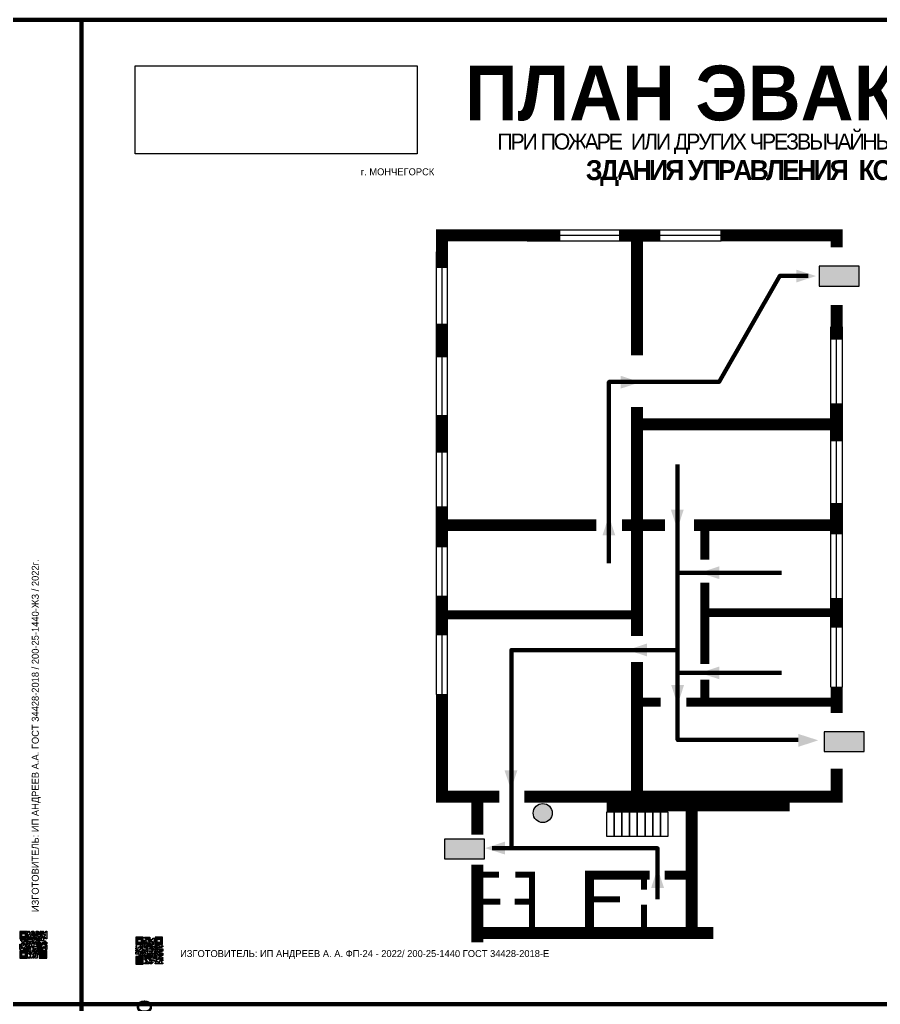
# Model space of a CAD drawing. Header units: millimetres. Extents: x 13810 to 67229, y 12374 to 21950.
# Drawn here: x 25852.4 to 26197.6, y 20267.8 to 20662.8 of the extents above; entities that cross this region are included whole.
import ezdxf

# ---------------------------------------------------------------- set-up
doc = ezdxf.new("R2010")
doc.units = ezdxf.units.MM
doc.layers.add('План_Штампы', color=7, linetype='Continuous')
doc.styles.add('обычный', font='arial.ttf')
picture_1 = doc.add_image_def('image1.jpg', size_in_pixel=(337, 105))

# ---------------------------------------------------------------- blocks, each defined once
blk = doc.blocks.new('QR')
at = {"lineweight": 0}
h = blk.add_hatch(color=256, dxfattribs=at)
h.dxf.hatch_style = 1
h.paths.add_polyline_path([(9241.16, 2687.38), (9242.01, 2687.38), (9242.01, 2687.83), (9241.59, 2687.83), (9241.59, 2688.68), (9239.45, 2688.68), (9239.45, 2688.25), (9239.86, 2688.25), (9239.86, 2687.83), (9240.29, 2687.83), (9240.29, 2688.25), (9241.16, 2688.25), (9241.16, 2687.83), (9240.29, 2687.83), (9240.29, 2687.38), (9239.45, 2687.38), (9239.45, 2685.22), (9238.57, 2685.22), (9238.57, 2684.8), (9239.02, 2684.8), (9239.02, 2684.37), (9238.13, 2684.37), (9238.13, 2683.92), (9239.02, 2683.92), (9239.02, 2683.5), (9239.44, 2683.5), (9239.44, 2682.64), (9239.87, 2682.64), (9239.87, 2682.18), (9239.44, 2682.18), (9239.44, 2682.64), (9238.13, 2682.64), (9238.13, 2681.76), (9237.71, 2681.76), (9237.71, 2682.64), (9238.13, 2682.64), (9238.13, 2683.07), (9237.27, 2683.07), (9237.27, 2683.51), (9237.71, 2683.51), (9237.71, 2684.37), (9238.13, 2684.37), (9238.13, 2685.22), (9237.71, 2685.22), (9237.71, 2684.8), (9237.28, 2684.8), (9237.28, 2684.38), (9235.98, 2684.38), (9235.98, 2683.92), (9236.4, 2683.92), (9236.4, 2683.49), (9236.84, 2683.49), (9236.84, 2683.07), (9236.4, 2683.07), (9236.4, 2682.64), (9235.98, 2682.64), (9235.98, 2681.76), (9237.29, 2681.76), (9237.29, 2681.33), (9239.43, 2681.33), (9239.43, 2681.76), (9240.74, 2681.76), (9240.74, 2683.05), (9239.87, 2683.05), (9239.87, 2683.5), (9240.29, 2683.5), (9240.29, 2683.91), (9240.74, 2683.91), (9240.74, 2684.81), (9240.29, 2684.81), (9240.29, 2684.79), (9240.29, 2684.37), (9239.45, 2684.37), (9239.45, 2684.8), (9239.87, 2684.8), (9239.87, 2685.21), (9240.74, 2685.21), (9240.74, 2686.1), (9240.29, 2686.1), (9240.29, 2685.64), (9239.86, 2685.64), (9239.86, 2686.95), (9240.29, 2686.95), (9240.29, 2686.52), (9240.74, 2686.52), (9240.74, 2686.1), (9241.16, 2686.1), (9241.16, 2686.53), (9241.59, 2686.53), (9241.59, 2686.1), (9242.02, 2686.1), (9242.02, 2685.21), (9241.59, 2685.21), (9241.59, 2686.1), (9241.16, 2686.1), (9241.16, 2685.21), (9240.74, 2685.21), (9240.74, 2684.81), (9242.89, 2684.81), (9242.89, 2685.22), (9242.47, 2685.22), (9242.47, 2686.11), (9242.89, 2686.11), (9242.89, 2686.52), (9242.46, 2686.52), (9242.46, 2686.95), (9242.89, 2686.95), (9242.89, 2686.52), (9243.32, 2686.52), (9243.32, 2688.26), (9242.9, 2688.26), (9242.9, 2687.83), (9242.47, 2687.83), (9242.47, 2687.38), (9242.01, 2687.38), (9242.01, 2686.94), (9241.16, 2686.94)])
h.paths.add_polyline_path([(9239.02, 2682.18), (9239.02, 2681.76), (9238.54, 2681.76), (9238.54, 2682.18)], flags=16)
h.paths.add_polyline_path([(9237.27, 2682.65), (9237.27, 2682.19), (9236.83, 2682.19), (9236.83, 2682.65)], flags=16)
h = blk.add_hatch(color=256, dxfattribs=at)
h.dxf.hatch_style = 1
h.paths.add_polyline_path([(9238.15, 2687.83), (9236.83, 2687.83), (9236.83, 2686.52), (9238.15, 2686.52)], flags=0)
h.paths.add_polyline_path([(9239.01, 2685.65), (9239.01, 2688.68), (9235.98, 2688.68), (9235.98, 2685.65)])
h.paths.add_polyline_path([(9236.41, 2686.1), (9236.41, 2688.26), (9238.56, 2688.26), (9238.56, 2686.1)], flags=16)
h.paths.add_polyline_path([(9236.83, 2686.52), (9236.83, 2687.83), (9238.15, 2687.83), (9238.15, 2686.52)], flags=0)
h = blk.add_hatch(color=256, dxfattribs=at)
h.dxf.hatch_style = 1
h.paths.add_polyline_path([(9243.32, 2686.11), (9242.89, 2686.11), (9242.89, 2685.64), (9243.32, 2685.64)])
h.paths.add_polyline_path([(9239.02, 2683.07), (9239.02, 2683.5), (9238.56, 2683.5), (9238.56, 2683.07)])
h.paths.add_polyline_path([(9236.4, 2684.8), (9236.4, 2685.22), (9235.98, 2685.22), (9235.98, 2684.8)])
h.paths.add_polyline_path([(9236.4, 2683.07), (9236.4, 2683.49), (9235.98, 2683.49), (9235.98, 2683.07)])
h = blk.add_hatch(color=256, dxfattribs=at)
h.dxf.hatch_style = 1
h.paths.add_polyline_path([(9238.15, 2686.52), (9238.15, 2687.83), (9236.83, 2687.83), (9236.83, 2686.52)])
h.paths.add_polyline_path([(9245.91, 2686.52), (9245.91, 2687.83), (9244.59, 2687.83), (9244.59, 2686.52)], flags=0)
h.paths.add_polyline_path([(9246.77, 2685.65), (9246.77, 2688.68), (9243.74, 2688.68), (9243.74, 2685.65)])
h.paths.add_polyline_path([(9244.17, 2686.1), (9244.17, 2688.26), (9246.32, 2688.26), (9246.32, 2686.1)], flags=16)
h.paths.add_polyline_path([(9244.59, 2686.52), (9244.59, 2687.83), (9245.91, 2687.83), (9245.91, 2686.52)], flags=0)
h = blk.add_hatch(color=256, dxfattribs=at)
h.dxf.hatch_style = 1
h.paths.add_polyline_path([(9240.75, 2681.76), (9240.75, 2681.35), (9241.17, 2681.35), (9241.17, 2681.76)])
h.paths.add_polyline_path([(9241.6, 2682.18), (9241.17, 2682.18), (9241.17, 2681.76), (9241.6, 2681.76)])
h.paths.add_polyline_path([(9242.47, 2681.34), (9242.47, 2682.19), (9242.02, 2682.19), (9242.02, 2681.76), (9241.6, 2681.76), (9241.6, 2681.34)])
h.paths.add_polyline_path([(9239.87, 2678.3), (9239.44, 2678.3), (9239.44, 2677.89), (9241.17, 2677.89), (9241.17, 2678.3), (9240.28, 2678.3), (9240.28, 2678.73), (9239.87, 2678.73)])
h.paths.add_polyline_path([(9240.75, 2678.73), (9240.75, 2679.19), (9240.28, 2679.19), (9240.28, 2678.73)])
h.paths.add_polyline_path([(9241.6, 2678.73), (9241.17, 2678.73), (9241.17, 2678.3), (9241.6, 2678.3)])
h.paths.add_polyline_path([(9242.02, 2678.3), (9241.6, 2678.3), (9241.6, 2677.89), (9242.48, 2677.89), (9242.48, 2678.31), (9242.9, 2678.31), (9242.9, 2678.73), (9242.02, 2678.73)])
h.paths.add_polyline_path([(9246.36, 2684.37), (9246.36, 2684.79), (9245.93, 2684.79), (9245.93, 2684.37)])
h.paths.add_polyline_path([(9246.78, 2685.2), (9246.36, 2685.2), (9246.36, 2684.79), (9246.78, 2684.79)])
h.paths.add_polyline_path([(9245.91, 2687.83), (9244.59, 2687.83), (9244.59, 2686.52), (9245.91, 2686.52)])
h = blk.add_hatch(color=256, dxfattribs=at)
h.dxf.hatch_style = 1
h.paths.add_polyline_path([(9243.32, 2682.64), (9243.32, 2683.07), (9244.62, 2683.07), (9244.62, 2684.37), (9243.74, 2684.37), (9243.74, 2684.8), (9244.62, 2684.8), (9244.62, 2684.37), (9245.48, 2684.37), (9245.48, 2685.22), (9243.32, 2685.22), (9243.32, 2683.5), (9242.89, 2683.5), (9242.89, 2683.06), (9242.01, 2683.06), (9242.01, 2683.91), (9242.47, 2683.91), (9242.47, 2683.5), (9242.89, 2683.5), (9242.89, 2684.38), (9241.59, 2684.38), (9241.59, 2683.91), (9240.74, 2683.91), (9240.74, 2683.05), (9241.59, 2683.05), (9241.59, 2682.64), (9242.47, 2682.64), (9242.47, 2682.19), (9242.91, 2682.19), (9242.91, 2681.34), (9242.48, 2681.34), (9242.48, 2680.91), (9242.91, 2680.91), (9242.91, 2679.17), (9243.75, 2679.17), (9243.75, 2678.73), (9244.2, 2678.73), (9244.2, 2678.3), (9243.75, 2678.3), (9243.75, 2677.88), (9246.78, 2677.88), (9246.78, 2678.3), (9246.35, 2678.3), (9246.35, 2679.19), (9245.48, 2679.19), (9245.48, 2678.31), (9245.05, 2678.31), (9245.05, 2678.73), (9244.62, 2678.73), (9244.62, 2679.19), (9244.2, 2679.19), (9244.2, 2679.61), (9245.05, 2679.61), (9245.05, 2680.46), (9245.48, 2680.46), (9245.48, 2681.34), (9245.04, 2681.34), (9245.04, 2681.76), (9244.63, 2681.76), (9244.63, 2682.19), (9244.21, 2682.19), (9244.21, 2681.76), (9243.32, 2681.76), (9243.32, 2682.19), (9244.21, 2682.19), (9244.21, 2682.64)])
h.paths.add_polyline_path([(9243.75, 2683.49), (9243.75, 2683.92), (9244.21, 2683.92), (9244.21, 2683.49)], flags=16)
h.paths.add_polyline_path([(9243.32, 2681.34), (9244.63, 2681.34), (9244.63, 2680.04), (9243.32, 2680.04)], flags=16)
h.paths.add_polyline_path([(9243.76, 2680.89), (9244.18, 2680.89), (9244.18, 2680.48), (9243.76, 2680.48)], flags=0)
h = blk.add_hatch(color=256, dxfattribs=at)
h.dxf.hatch_style = 1
h.paths.add_polyline_path([(9246.36, 2683.07), (9246.78, 2683.07), (9246.78, 2683.92), (9246.36, 2683.92), (9246.36, 2683.49), (9245.92, 2683.49), (9245.92, 2683.92), (9245.06, 2683.92), (9245.06, 2683.49), (9245.48, 2683.49), (9245.48, 2683.07), (9244.62, 2683.07), (9244.62, 2682.65), (9245.05, 2682.65), (9245.05, 2682.18), (9245.48, 2682.18), (9245.48, 2682.65), (9246.36, 2682.65)])
h.paths.add_polyline_path([(9246.78, 2682.18), (9246.36, 2682.18), (9246.36, 2681.75), (9245.92, 2681.75), (9245.92, 2682.18), (9245.48, 2682.18), (9245.48, 2681.34), (9245.48, 2681.34), (9245.94, 2681.34), (9245.94, 2680.91), (9246.36, 2680.91), (9246.36, 2681.34), (9246.78, 2681.34)])
h = blk.add_hatch(color=256, dxfattribs=at)
h.dxf.hatch_style = 1
h.paths.add_polyline_path([(9235.98, 2680.9), (9235.98, 2677.86), (9239.02, 2677.86), (9239.02, 2680.9)])
h.paths.add_polyline_path([(9238.57, 2680.48), (9238.57, 2678.32), (9236.41, 2678.32), (9236.41, 2680.48)], flags=16)
h.paths.add_polyline_path([(9238.15, 2680.05), (9238.15, 2678.74), (9236.83, 2678.74), (9236.83, 2680.05)], flags=0)
h = blk.add_hatch(color=256, dxfattribs=at)
h.dxf.hatch_style = 1
h.paths.add_polyline_path([(9238.15, 2680.05), (9236.83, 2680.05), (9236.83, 2678.74), (9238.15, 2678.74)])
h = blk.add_hatch(color=256, dxfattribs=at)
h.dxf.hatch_style = 1
h.paths.add_polyline_path([(9242.02, 2680.46), (9242.48, 2680.46), (9242.48, 2680.91), (9241.58, 2680.91), (9241.58, 2681.35), (9241.17, 2681.35), (9241.17, 2680.91), (9240.75, 2680.91), (9240.75, 2681.33), (9239.43, 2681.33), (9239.43, 2680.46), (9239.86, 2680.46), (9239.86, 2680.92), (9240.3, 2680.92), (9240.3, 2680.46), (9239.86, 2680.46), (9239.86, 2680.04), (9239.44, 2680.04), (9239.44, 2679.62), (9239.86, 2679.62), (9239.86, 2679.19), (9240.29, 2679.19), (9240.29, 2680.03), (9241.18, 2680.03), (9241.18, 2680.47), (9241.6, 2680.47), (9241.6, 2680.03), (9241.18, 2680.03), (9241.18, 2679.61), (9241.6, 2679.61), (9241.6, 2679.19), (9242.47, 2679.19), (9242.47, 2679.6), (9242.02, 2679.6)])
h = blk.add_hatch(color=256, dxfattribs=at)
h.dxf.hatch_style = 1
h.paths.add_polyline_path([(9244.18, 2680.48), (9244.18, 2680.89), (9243.76, 2680.89), (9243.76, 2680.48)])
h = blk.add_hatch(color=256, dxfattribs=at)
h.dxf.hatch_style = 1
h.paths.add_polyline_path([(9245.93, 2680.04), (9245.93, 2680.46), (9245.48, 2680.46), (9245.48, 2679.62), (9246.35, 2679.62), (9246.35, 2680.04)])
h.paths.add_polyline_path([(9246.78, 2680.04), (9246.78, 2680.46), (9246.35, 2680.46), (9246.35, 2680.04)])
h.paths.add_polyline_path([(9246.78, 2679.18), (9246.78, 2679.62), (9246.35, 2679.62), (9246.35, 2679.18)])
for points in [[(9237.71, 2685.22), (9238.13, 2685.22), (9238.13, 2684.37), (9237.71, 2684.37), (9237.71, 2683.51), (9237.27, 2683.51), (9237.27, 2683.07), (9238.13, 2683.07), (9238.13, 2682.64), (9237.71, 2682.64), (9237.71, 2681.76), (9238.13, 2681.76), (9238.13, 2682.64), (9239.44, 2682.64), (9239.44, 2683.5), (9239.02, 2683.5), (9239.02, 2683.07), (9238.56, 2683.07), (9238.56, 2683.5), (9239.02, 2683.5), (9239.02, 2683.92), (9238.13, 2683.92), (9238.13, 2684.37), (9239.02, 2684.37), (9239.02, 2684.8), (9238.57, 2684.8), (9238.57, 2685.22), (9239.45, 2685.22), (9239.45, 2687.38), (9240.29, 2687.38), (9240.29, 2687.83), (9239.86, 2687.83), (9239.86, 2688.25), (9239.45, 2688.25), (9239.45, 2688.68), (9241.59, 2688.68), (9241.59, 2687.83), (9242.01, 2687.83), (9242.01, 2687.38), (9242.47, 2687.38), (9242.47, 2687.83), (9242.9, 2687.83), (9242.9, 2688.26), (9243.32, 2688.26), (9243.32, 2686.52), (9242.89, 2686.52), (9242.89, 2686.11), (9243.32, 2686.11), (9243.32, 2685.64), (9242.89, 2685.64), (9242.89, 2686.11), (9242.47, 2686.11), (9242.47, 2685.22), (9242.89, 2685.22), (9242.89, 2684.81), (9240.74, 2684.81), (9240.74, 2683.91), (9241.59, 2683.91), (9241.59, 2684.38), (9242.89, 2684.38), (9242.89, 2683.5), (9242.47, 2683.5), (9242.47, 2683.91), (9242.01, 2683.91), (9242.01, 2683.06), (9242.89, 2683.06), (9242.89, 2683.5), (9243.32, 2683.5), (9243.32, 2685.22), (9245.48, 2685.22), (9245.48, 2684.37), (9244.62, 2684.37), (9244.62, 2683.07), (9245.48, 2683.07), (9245.48, 2683.49), (9245.06, 2683.49), (9245.06, 2683.92), (9245.92, 2683.92), (9245.92, 2683.49), (9246.36, 2683.49), (9246.36, 2683.92), (9246.78, 2683.92), (9246.78, 2683.07), (9246.36, 2683.07), (9246.36, 2682.65), (9245.48, 2682.65), (9245.48, 2682.18), (9245.92, 2682.18), (9245.92, 2681.75), (9246.36, 2681.75), (9246.36, 2682.18), (9246.78, 2682.18), (9246.78, 2681.34), (9246.36, 2681.34), (9246.36, 2680.91), (9245.94, 2680.91), (9245.94, 2681.34), (9245.48, 2681.34), (9245.48, 2680.46), (9245.93, 2680.46), (9245.93, 2680.04), (9246.35, 2680.04), (9246.35, 2680.46), (9246.78, 2680.46), (9246.78, 2680.04), (9246.78, 2680.04), (9246.35, 2680.04), (9246.35, 2679.62), (9246.78, 2679.62), (9246.78, 2679.18), (9246.35, 2679.18), (9246.35, 2678.3), (9246.78, 2678.3), (9246.78, 2677.88), (9243.75, 2677.88), (9243.75, 2678.3), (9244.2, 2678.3), (9244.2, 2678.73), (9243.75, 2678.73), (9243.75, 2679.17), (9242.91, 2679.17), (9242.91, 2680.91), (9242.48, 2680.91), (9242.48, 2680.46), (9242.02, 2680.46), (9242.02, 2679.6), (9242.47, 2679.6), (9242.47, 2679.19), (9241.6, 2679.19), (9241.6, 2679.61), (9241.18, 2679.61), (9241.18, 2680.03), (9240.29, 2680.03), (9240.29, 2679.19), (9240.75, 2679.19), (9240.75, 2678.73), (9240.28, 2678.73), (9240.28, 2678.3), (9241.17, 2678.3), (9241.17, 2678.73), (9241.6, 2678.73), (9241.6, 2678.3), (9242.02, 2678.3), (9242.02, 2678.73), (9242.9, 2678.73), (9242.9, 2678.31), (9242.48, 2678.31), (9242.48, 2677.89), (9241.6, 2677.89), (9241.6, 2678.3), (9241.17, 2678.3), (9241.17, 2677.89), (9239.44, 2677.89), (9239.44, 2678.3), (9239.87, 2678.3), (9239.87, 2678.73), (9240.28, 2678.73), (9240.28, 2679.19), (9240.29, 2679.19), (9239.86, 2679.19), (9239.86, 2679.62), (9239.44, 2679.62), (9239.44, 2680.04), (9239.86, 2680.04), (9239.86, 2680.46), (9239.43, 2680.46), (9239.43, 2681.33), (9237.29, 2681.33), (9237.29, 2681.76), (9235.98, 2681.76), (9235.98, 2682.64), (9236.4, 2682.64), (9236.4, 2683.07), (9235.98, 2683.07), (9235.98, 2683.49), (9236.4, 2683.49), (9236.4, 2683.92), (9235.98, 2683.92), (9235.98, 2684.38), (9237.28, 2684.38), (9237.28, 2684.8), (9237.71, 2684.8), (9237.71, 2685.22), (9237.92, 2685.22)], [(9240.74, 2686.1), (9240.74, 2686.52), (9240.29, 2686.52), (9240.29, 2686.95), (9239.86, 2686.95), (9239.86, 2685.64), (9240.29, 2685.64), (9240.29, 2686.1), (9240.74, 2686.1), (9240.74, 2686.52)], [(9240.74, 2683.05), (9240.74, 2681.76), (9239.43, 2681.76), (9239.43, 2681.33), (9240.75, 2681.33), (9240.75, 2681.35), (9240.75, 2680.91), (9241.17, 2680.91), (9241.17, 2681.35), (9241.58, 2681.35), (9241.58, 2680.91), (9242.48, 2680.91), (9242.48, 2681.34), (9242.91, 2681.34), (9242.91, 2682.19), (9242.47, 2682.19), (9242.47, 2682.64), (9241.59, 2682.64), (9241.59, 2683.05), (9240.74, 2683.05)], [(9240.74, 2685.21), (9239.87, 2685.21), (9239.87, 2684.8), (9239.45, 2684.8), (9239.45, 2684.37), (9240.29, 2684.37), (9240.29, 2684.79), (9240.29, 2684.81), (9240.74, 2684.81), (9240.74, 2685.21), (9239.87, 2685.21)], [(9240.74, 2683.91), (9240.29, 2683.91), (9240.29, 2683.5), (9239.87, 2683.5), (9239.87, 2683.05), (9240.74, 2683.05), (9240.74, 2683.91)], [(9241.6, 2681.76), (9242.02, 2681.76), (9242.02, 2682.19), (9242.47, 2682.19), (9242.47, 2681.34), (9241.6, 2681.34), (9241.6, 2681.76)], [(9244.62, 2683.07), (9243.32, 2683.07), (9243.32, 2682.64), (9244.21, 2682.64), (9244.21, 2682.19), (9243.32, 2682.19), (9243.32, 2681.76), (9244.21, 2681.76), (9244.21, 2682.19), (9244.63, 2682.19), (9244.63, 2681.76), (9245.04, 2681.76), (9245.04, 2681.34), (9245.48, 2681.34)], [(9244.62, 2684.37), (9244.62, 2684.8), (9243.74, 2684.8), (9243.74, 2684.37), (9244.62, 2684.37)], [(9245.48, 2682.18), (9245.05, 2682.18), (9245.05, 2682.65), (9244.62, 2682.65), (9244.62, 2683.07)], [(9245.48, 2682.18), (9245.48, 2681.34)], [(9239.86, 2680.46), (9239.86, 2680.92), (9240.3, 2680.92), (9240.3, 2680.46), (9239.86, 2680.46)], [(9245.48, 2680.46), (9245.05, 2680.46), (9245.05, 2679.61), (9244.2, 2679.61), (9244.2, 2679.19), (9244.62, 2679.19), (9244.62, 2678.73), (9245.05, 2678.73), (9245.05, 2678.31), (9245.48, 2678.31), (9245.48, 2679.19), (9246.35, 2679.19), (9246.35, 2679.07)], [(9246.35, 2679.62), (9245.48, 2679.62), (9245.48, 2680.46)], [(9245.48, 2680.46), (9245.48, 2679.62), (9246.35, 2679.62), (9246.35, 2680.04), (9245.93, 2680.04), (9245.93, 2680.46), (9245.48, 2680.46), (9245.48, 2679.62)], [(9246.35, 2679.62), (9246.35, 2679.18)]]:
    blk.add_lwpolyline(points, dxfattribs=at)
for points in [[(9235.98, 2685.65), (9239.01, 2685.65), (9239.01, 2688.68), (9235.98, 2688.68)], [(9236.41, 2688.26), (9238.56, 2688.26), (9238.56, 2686.1), (9236.41, 2686.1)], [(9236.83, 2687.83), (9238.15, 2687.83), (9238.15, 2686.52), (9236.83, 2686.52)], [(9240.29, 2687.83), (9241.16, 2687.83), (9241.16, 2688.25), (9240.29, 2688.25)], [(9240.29, 2688.25), (9241.16, 2688.25), (9241.16, 2687.83), (9240.29, 2687.83)], [(9241.16, 2686.1), (9240.74, 2686.1), (9240.74, 2685.21), (9241.16, 2685.21)], [(9242.01, 2687.38), (9241.16, 2687.38), (9241.16, 2686.94), (9242.01, 2686.94)], [(9241.16, 2687.38), (9242.01, 2687.38), (9242.01, 2686.94), (9241.16, 2686.94)], [(9241.16, 2686.53), (9241.59, 2686.53), (9241.59, 2686.1), (9241.16, 2686.1)], [(9241.59, 2686.1), (9242.02, 2686.1), (9242.02, 2685.21), (9241.59, 2685.21)], [(9242.89, 2686.52), (9242.46, 2686.52), (9242.46, 2686.95), (9242.89, 2686.95)], [(9243.74, 2685.65), (9246.77, 2685.65), (9246.77, 2688.68), (9243.74, 2688.68)], [(9244.17, 2688.26), (9246.32, 2688.26), (9246.32, 2686.1), (9244.17, 2686.1)], [(9244.59, 2687.83), (9245.91, 2687.83), (9245.91, 2686.52), (9244.59, 2686.52)], [(9235.98, 2684.8), (9236.4, 2684.8), (9236.4, 2685.22), (9235.98, 2685.22)], [(9236.4, 2683.07), (9236.84, 2683.07), (9236.84, 2683.49), (9236.4, 2683.49)], [(9236.83, 2682.19), (9237.27, 2682.19), (9237.27, 2682.65), (9236.83, 2682.65)], [(9238.54, 2682.18), (9239.02, 2682.18), (9239.02, 2681.76), (9238.54, 2681.76)], [(9239.44, 2682.64), (9239.87, 2682.64), (9239.87, 2682.18), (9239.44, 2682.18)], [(9241.17, 2682.18), (9241.6, 2682.18), (9241.6, 2681.76), (9241.17, 2681.76)], [(9243.75, 2683.92), (9244.21, 2683.92), (9244.21, 2683.49), (9243.75, 2683.49)], [(9245.93, 2684.79), (9246.36, 2684.79), (9246.36, 2684.37), (9245.93, 2684.37)], [(9246.36, 2685.2), (9246.78, 2685.2), (9246.78, 2684.79), (9246.36, 2684.79)], [(9235.98, 2677.86), (9239.02, 2677.86), (9239.02, 2680.9), (9235.98, 2680.9)], [(9236.41, 2680.48), (9238.57, 2680.48), (9238.57, 2678.32), (9236.41, 2678.32)], [(9236.83, 2680.05), (9238.15, 2680.05), (9238.15, 2678.74), (9236.83, 2678.74)], [(9240.75, 2681.76), (9241.17, 2681.76), (9241.17, 2681.35), (9240.75, 2681.35)], [(9241.18, 2680.03), (9241.6, 2680.03), (9241.6, 2680.47), (9241.18, 2680.47)], [(9243.32, 2680.04), (9244.63, 2680.04), (9244.63, 2681.34), (9243.32, 2681.34)], [(9243.76, 2680.89), (9244.18, 2680.89), (9244.18, 2680.48), (9243.76, 2680.48)]]:
    blk.add_lwpolyline(points, close=True, dxfattribs=at)
blk = doc.blocks.new('A$C7B8C2D5B')
at = {"lineweight": 0}
h = blk.add_hatch(color=5, dxfattribs=at)
h.dxf.hatch_style = 1
h.paths.add_polyline_path([(1.4, -3.02, 1), (-2.11, -3.02, 1)])
at = {"color": 5, "lineweight": 0}
blk.add_circle((-0.36, -3.02), 1.75, dxfattribs=at)
blk = doc.blocks.new('A$C7B4425F7')
at = {"true_color": 0xffffff}
blk.add_hatch(color=7, dxfattribs=at).paths.add_polyline_path([(0, 0), (-16, 0), (-16, -8), (0, -8)])
h = blk.add_hatch(color=126)
h.paths.add_polyline_path([(-0.2, -0.2), (-15.8, -0.2), (-15.8, -7.8), (-0.2, -7.8)])
h.paths.add_polyline_path([(-11.76, -2.03), (-11.76, -3.66), (-11.17, -3.66, -0.568275), (-11.17, -6.18), (-12.58, -6.18), (-12.58, -2.03)], flags=16)
h.paths.add_polyline_path([(-13.33, -4.12, -0.495768), (-13.59, -6.18), (-15.03, -6.18), (-15.03, -2.03), (-13.59, -2.03, -0.487973)], flags=16)
h.paths.add_polyline_path([(-10.25, -2.03), (-9.48, -2.03), (-9.48, -6.18), (-10.25, -6.18)], flags=16)
h.paths.add_polyline_path([(-13.84, -3.69), (-14.24, -3.69), (-14.24, -3.03), (-13.9, -3.03, -0.692621)], flags=0)
h.paths.add_polyline_path([(-9.15, -2.03), (-8.4, -2.03), (-8.04, -3.07), (-7.68, -2.03), (-6.93, -2.03), (-7.64, -4.1), (-6.93, -6.18), (-7.68, -6.18), (-8.04, -5.14), (-8.4, -6.18), (-9.15, -6.18), (-8.44, -4.1)], flags=16)
h.paths.add_polyline_path([(-11.76, -4.46), (-11.42, -4.46, -0.692621), (-11.36, -5.12), (-11.76, -5.12)], flags=0)
h.paths.add_polyline_path([(-13.9, -5.2), (-14.24, -5.2), (-14.24, -4.55), (-13.84, -4.55, -0.708038)], flags=0)
edge = h.paths.add_edge_path(flags=16)
edge.add_ellipse((-5.51, -4.08), major_axis=(0, 2.05), ratio=0.586184, start_angle=0, end_angle=360)
edge = h.paths.add_edge_path(flags=0)
edge.add_ellipse((-5.51, -4.08), major_axis=(0, 1.14), ratio=0.454828, start_angle=0, end_angle=360)
h.paths.add_polyline_path([(-4.13, -4.96, 0.377264), (-3.48, -4.52, 0.0555), (-3.16, -2.03), (-1.66, -2.03), (-1.66, -4.96), (-0.96, -4.96), (-0.96, -7.01), (-1.75, -7.01), (-1.75, -6.18), (-3.3, -6.18), (-3.3, -7.02), (-4.13, -7.02)], flags=16)
h.paths.add_polyline_path([(-2.73, -2.91), (-2.28, -2.91), (-2.28, -4.96), (-3.05, -4.96, 0.079136)], flags=0)
at = {"color": 126}
blk.add_lwpolyline([(-16, -8), (0, -8), (0, 0), (-16, 0)], close=True, dxfattribs=at)

msp = doc.modelspace()

# ---------------------------------------------------------------- linework, layer by layer
at = {"color": 2, "lineweight": 100}
for points in [[(25277.24, 20662.83), (25877.24, 20662.83), (25877.24, 20267.83), (25277.24, 20267.83)], [(25877.24, 20662.83), (26477.24, 20662.83), (26477.24, 20267.83), (25877.24, 20267.83)], [(25877.24, 20267.83), (26477.24, 20267.83), (26477.24, 19872.83), (25877.24, 19872.83)]]:
    msp.add_lwpolyline(points, close=True, dxfattribs=at)
at = {"lineweight": 0}
for points, const_width in [([(26021.88, 20563.2), (26021.88, 20576.26), (26069.32, 20576.26)], 4.8), ([(26092.82, 20576.26), (26109.45, 20576.26)], 4.8), ([(26100.08, 20576.26), (26100.08, 20528.12)], 4.8), ([(26133.47, 20576.26), (26180.11, 20576.26), (26180.11, 20571.53)], 4.8), ([(26180.11, 20548.33), (26180.11, 20534.41)], 4.8), ([(26021.88, 20527.41), (26021.88, 20540.88)], 4.8), ([(26100.08, 20507.44), (26100.08, 20415.55)], 4.8), ([(26180.11, 20508.89), (26180.11, 20493.64)], 4.8), ([(26021.88, 20489.09), (26021.88, 20504.25)], 4.8), ([(26180.11, 20500.55), (26100.08, 20500.55)], 4.8), ([(26021.88, 20451.19), (26021.88, 20467.61)], 4.8), ([(26180.11, 20468.95), (26180.11, 20456.35)], 4.8), ([(26021.88, 20460.05), (26083.72, 20460.05)], 4.8), ([(26094.05, 20460.05), (26111.27, 20460.05)], 4.8), ([(26180.11, 20460.05), (26122.9, 20460.05)], 4.8), ([(26127.26, 20446.23), (26127.26, 20460.31)], 3.6), ([(26127.26, 20404.36), (26127.26, 20437.03)], 3.6), ([(26021.88, 20415.81), (26021.88, 20431.82)], 4.8), ([(26180.11, 20430.83), (26180.11, 20418.9)], 4.8), ([(26021.88, 20424.08), (26098.84, 20424.08)], 3.6), ([(26127.26, 20424.94), (26179.21, 20424.94)], 3.6), ([(26100.08, 20405.12), (26100.08, 20351.18)], 4.8), ([(26127.26, 20389.08), (26127.26, 20398.04)], 3.6), ([(26036.02, 20335.89), (26036.02, 20351.18), (26021.88, 20351.18), (26021.88, 20392.29)], 4.8), ([(26180.11, 20395.26), (26180.11, 20384.63)], 4.8), ([(26100.08, 20389.08), (26109.52, 20389.08)], 3.6), ([(26119.79, 20389.08), (26179.88, 20389.08)], 3.6), ([(26054.85, 20351.18), (26180.11, 20351.18), (26180.11, 20362.31)], 4.8), ([(26121.93, 20296.39), (26121.93, 20352.04)], 4.8), ([(26036.02, 20351.18), (26044.86, 20351.18)], 4.8), ([(26087.84, 20346.99), (26161.31, 20346.99)], 3.6), ([(26036.02, 20292.63), (26036.02, 20323.89)], 4.8), ([(26044.68, 20319.82), (26037.28, 20319.82)], 2.4), ([(26057.89, 20295.61), (26057.89, 20319.82), (26051.28, 20319.82)], 2.4), ([(26081.03, 20296.76), (26081.03, 20319.6), (26105.06, 20319.6)], 3.6), ([(26111.12, 20319.6), (26122.47, 20319.6)], 3.6), ([(26036.61, 20308.95), (26045.24, 20308.95)], 2.4), ([(26057.89, 20308.95), (26050.95, 20308.95)], 2.4), ([(26130.64, 20296.39), (26036.02, 20296.39)], 4.8)]:
    msp.add_lwpolyline(points, dxfattribs=dict(at, const_width=const_width))
for points in [[(26133.47, 20576.26), (26055.68, 20576.26)], [(26133.7, 20578.43), (26055.91, 20578.43)], [(26133.82, 20573.93), (26056.03, 20573.93)], [(26019.59, 20392.06), (26019.59, 20569.64)], [(26021.88, 20392.29), (26021.88, 20569.86)], [(26024.06, 20391.43), (26024.06, 20569.01)], [(26177.79, 20395.06), (26177.79, 20539.63)], [(26180.11, 20395.26), (26180.11, 20539.82)], [(26182.42, 20395), (26182.42, 20539.56)]]:
    msp.add_lwpolyline(points, dxfattribs=at)
at = {"color": 126, "lineweight": 100, "true_color": 0x008754}
for points in [[(26168.73, 20560.07), (26157.38, 20560.07), (26132.95, 20517.52), (26088.74, 20517.52), (26088.74, 20444.76)], [(26116.31, 20484.39), (26116.31, 20373.87), (26164.63, 20373.87)], [(26116.31, 20440.92), (26158.04, 20440.92)], [(26059.01, 20409.92), (26049.67, 20409.92), (26049.67, 20330.46), (26041.9, 20330.46)], [(26116.31, 20409.92), (26059.01, 20409.92)], [(26116.31, 20400.76), (26158.04, 20400.76)], [(26049.67, 20330.46), (26108.29, 20330.46), (26108.29, 20309.97)]]:
    msp.add_lwpolyline(points, dxfattribs=at)
at = {"lineweight": 0}
for points in [[(26090.84, 20335.26), (26090.84, 20344.9), (26087.74, 20344.9), (26087.74, 20335.26)], [(26093.94, 20335.26), (26093.94, 20344.9), (26090.84, 20344.9), (26090.84, 20335.26)], [(26097.04, 20335.26), (26097.04, 20344.9), (26093.94, 20344.9), (26093.94, 20335.26)], [(26100.14, 20335.26), (26100.14, 20344.9), (26097.04, 20344.9), (26097.04, 20335.26)], [(26103.25, 20335.26), (26103.25, 20344.9), (26100.14, 20344.9), (26100.14, 20335.26)], [(26106.35, 20335.26), (26106.35, 20344.9), (26103.25, 20344.9), (26103.25, 20335.26)], [(26109.45, 20335.26), (26109.45, 20344.9), (26106.35, 20344.9), (26106.35, 20335.26)], [(26112.55, 20335.26), (26112.55, 20344.9), (26109.45, 20344.9), (26109.45, 20335.26)]]:
    msp.add_lwpolyline(points, close=True, dxfattribs=at)
at = {"lineweight": 0, "const_width": 2.4, "elevation": 2.4}
for points in [[(26102.85, 20319.6), (26102.85, 20313.86)], [(26081.03, 20309.89), (26093.26, 20309.89)], [(26102.85, 20307.79), (26102.85, 20297.65)]]:
    msp.add_lwpolyline(points, dxfattribs=at)
at = {"layer": 'План_Штампы', "color": 126, "true_color": 0x008754}
for points in [[(26163.93, 20557.39), (26163.94, 20562.54), (26171.84, 20559.99)], [(26093.49, 20514.81), (26093.5, 20519.96), (26101.4, 20517.41)], [(26113.62, 20466.29), (26118.77, 20466.28), (26116.22, 20458.38)], [(26091.35, 20455.9), (26086.2, 20455.9), (26088.74, 20463.81)], [(26133.1, 20443.55), (26133.09, 20438.4), (26125.18, 20440.94)], [(26104.06, 20412.57), (26104.05, 20407.42), (26096.15, 20409.96)], [(26133.11, 20403.36), (26133.1, 20398.21), (26125.2, 20400.75)], [(26113.74, 20395.89), (26118.89, 20395.88), (26116.35, 20387.97)], [(26164.79, 20371.12), (26164.8, 20376.27), (26172.7, 20373.73)], [(26046.9, 20361.72), (26052.05, 20361.71), (26049.5, 20353.81)], [(26047.03, 20333.08), (26047.03, 20327.93), (26039.12, 20330.47)], [(26110.87, 20314.54), (26105.72, 20314.54), (26108.27, 20322.45)]]:
    msp.add_solid(points, dxfattribs=at)

# ---------------------------------------------------------------- block references
at = {"xscale": 2.177419353276491, "yscale": 2.177419353276491, "zscale": 2.177419353276491, "rotation": 270}
msp.add_blockref('A$C7B8C2D5B', (26068.8, 20343.77), dxfattribs=at)
at = {"color": 22, "lineweight": 100, "true_color": 0xbb1e10, "rotation": 90}
msp.add_blockref('QR', (28541.16, 11050.33), dxfattribs=at)
msp.add_blockref('QR', (28541.16, 11050.33), dxfattribs=at)
at = {"color": 22, "lineweight": 100, "true_color": 0xbb1e10}
msp.add_blockref('QR', (16663, 17606.13), dxfattribs=at)
at = {"layer": 'План_Штампы'}
for p in [(26189.08, 20563.93), (26191.12, 20377.19), (26038.85, 20334.13)]:
    msp.add_blockref('A$C7B4425F7', p, dxfattribs=at)

# ---------------------------------------------------------------- texts
at = {"lineweight": 0, "style": 'обычный'}
for s, insert, char_height, width, attachment_point in [('{\\fProxima Nova Rg|b1|i0|c204|p2;ПЛАН ЭВАКУАЦИИ}', (26031.04, 20644.42), 22, 493.8901, 1), ('\\pi-8.4,l8.4,t8.4;{\\fProxima Nova Rg|b0|i0|c204|p2;г. МОНЧЕГОРСК\\H1.1997x; }', (26003.97, 20601.78), 2.8, 126.6484, 5), ('\\pi-8.4,l8.4,t8.4;{\\fProxima Nova Rg|b0|i0|c204|p2;ИЗГОТОВИТЕЛЬ: ИП АНДРЕЕВ А. А.\\fProxima Nova Rg|b0|i0|c0|p2; \\fProxima Nova Rg|b0|i0|c204|p2;ФП-24 - 2022/ 200-25-1440 ГОСТ 34428-2018-Е\\H1.2266x; }', (25990.8, 20287.77), 2.8, 191.3484, 5)]:
    msp.add_mtext(s, dxfattribs=dict(at, insert=insert, char_height=char_height, width=width, attachment_point=attachment_point))
at = {"color": 1, "lineweight": 0, "insert": (26181.52, 20617.32), "char_height": 8, "width": 449.2158, "attachment_point": 5, "style": 'обычный'}
msp.add_mtext('{\\fArial Black|b1|i0|c204|p34;\\H2x;\\T0.85;  \\fArial Narrow|b0|i0|c204|p34;\\H0.8x;\\W0.9;\\P\\fProxima Nova Rg|b0|i0|c204|p2;\\H0.5x;\\W1;\\C256;ПРИ ПОЖАРЕ  ИЛИ ДРУГИХ ЧРЕЗВЫЧАЙНЫХ СИТУАЦИЯХ  ИЗ ПОМЕЩЕНИЙ \\fProxima Nova Rg|b1|i0|c204|p2;\\H1.25x;\\PЗДАНИЯ УПРАВЛЕНИЯ  КОРПУС №2  1 ЭТАЖ}', dxfattribs=at)
at = {"lineweight": 0, "attachment_point": 5, "rotation": 90, "style": 'обычный'}
for s, insert, char_height, width in [('\\pi-8.4,l8.4,t8.4;{\\fProxima Nova Rg|b0|i0|c204|p2;ИЗГОТОВИТЕЛЬ: ИП АНДРЕЕВ А.А. ГОСТ 34428-2018 / 200-25-1440-ЖЗ / 2022г.\\H1.2266x; }', (25859.09, 20375.58), 2.8, 348.2374), ('\\pi-18,l18,t18;{\\fProxima Nova Rg|b1|i0|c204|p2;УТВЕРЖДАЮ\\H1.1997x; }', (25903.33, 20242.99), 6, 126.6484)]:
    msp.add_mtext(s, dxfattribs=dict(at, insert=insert, char_height=char_height, width=width))

# ---------------------------------------------------------------- pictures from other files: only their frames are drawn
at = {"color": 7, "lineweight": 0, "true_color": 0xf5f5ff}
image = msp.add_image(picture_1, insert=(25898.72, 20609.01), size_in_units=(113.11, 35.24), dxfattribs=at)
image.dxf.flags = 7

doc.saveas('drawing.dxf')
